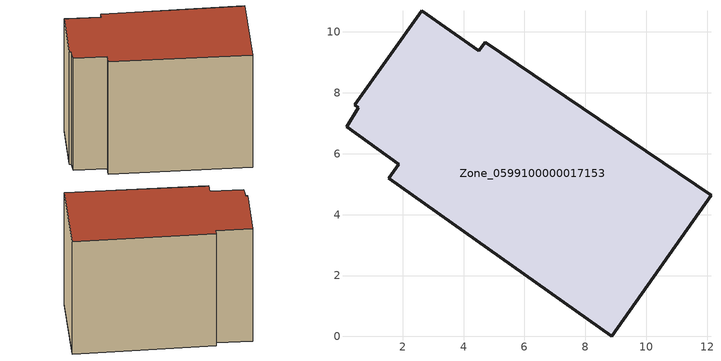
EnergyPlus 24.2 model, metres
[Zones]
Zone_0599100000017153
 floor ground (C_G): 0.16,6.88 0.54,7.5 0.43,7.6 2.63,10.71 4.51,9.38 4.71,9.67 12.13,4.65 8.87,0 1.54,5.19 1.88,5.66 z0
 wall outside (C_F): 4.51,9.38 2.63,10.71 0.43,7.6 0.54,7.5 0.16,6.88 1.88,5.66 1.54,5.19 8.87,0 12.13,4.65 4.71,9.67 4.51,9.38 z0:8.22
 roof outside (C_R): 0.54,7.5 0.16,6.88 1.88,5.66 1.54,5.19 8.87,0 12.13,4.65 4.71,9.67 4.51,9.38 2.63,10.71 0.43,7.6 z8.22
[BUILDING]
Pand.0599100000017153: North Axis=0; Terrain=City; Loads Convergence Tolerance Value=0.04; Temperature Convergence Tolerance Value=0.4; Solar Distribution=FullExterior; Maximum Number of Warmup Days=25; Minimum Number of Warmup Days=1
[Site:Location]
Rotterdam.The.Hague.AP_ZH_NLD Design_Conditions: Latitude=51.96; Longitude=4.45; Time Zone=1; Elevation=-4.5
[SITE:GROUNDTEMPERATURE:BUILDINGSURFACE]
18, 18, 18, 18, 18, 18, 18, 18, 18, 18, 18, 18
[MATERIAL] Thermal Absorptance=0.9; Solar Absorptance=0.7; Visible Absorptance=0.7
Name | Roughness | Thickness | Conductivity | Density | Specific Heat
G.TC.1975-1991 | MediumSmooth | 0.15 | 0.288461 | 540 | 1210
F.TC.1975-1991 | Rough | 0.3 | 0.230769 | 1920 | 840
R.TC.1975-1991 | MediumRough | 0.2 | 0.153846 | 1500 | 1000
[CONSTRUCTION]
C_G: G.TC.1975-1991
C_F: F.TC.1975-1991
C_R: R.TC.1975-1991
[ZONE]
Zone_0599100000017153: Type=1; Multiplier=1; Ceiling Height=Autocalculate; Volume=Autocalculate; Floor Area=autocalculate; Part of Total Floor Area=Yes
[ZONEINFILTRATION:DESIGNFLOWRATE]
Infil_Zone_0599100000017153: Zone or ZoneList or Space or SpaceList=Zone_0599100000017153; Schedule=AlwaysOn; Design Flow Rate Calculation Method=Flow/Area; Flow Rate per Floor Area=0.003; Constant Term Coefficient=1; Temperature Term Coefficient=0; Velocity Term Coefficient=0; Velocity Squared Term Coefficient=0
[HVACTEMPLATE:ZONE:IDEALLOADSAIRSYSTEM]
Zone_0599100000017153: Maximum Heating Supply Air Temperature=50; Minimum Cooling Supply Air Temperature=13; Maximum Heating Supply Air Humidity Ratio=0.0156; Minimum Cooling Supply Air Humidity Ratio=0.0077; Heating Limit=NoLimit; Cooling Limit=NoLimit; Dehumidification Control Type=ConstantSensibleHeatRatio; Cooling Sensible Heat Ratio=0.7; Dehumidification Setpoint=60; Humidification Control Type=None; Humidification Setpoint=30; Outdoor Air Method=None; Outdoor Air Flow Rate per Person=0.00944; Outdoor Air Flow Rate per Zone Floor Area=0; Outdoor Air Flow Rate per Zone=0; Demand Controlled Ventilation Type=None; Outdoor Air Economizer Type=NoEconomizer; Heat Recovery Type=None; Sensible Heat Recovery Effectiveness=0.7; Latent Heat Recovery Effectiveness=0.65
[ZONECONTROL:THERMOSTAT]
ThermostatControl_Zone_0599100000017153: Zone or ZoneList=Zone_0599100000017153; Control Type Schedule=DualSetpointControlType; Control 1=Thermostat_Zone_0599100000017153; Temperature Difference Between Cutout And Setpoint=0
[THERMOSTATSETPOINT:DUALSETPOINT]
Thermostat_Zone_0599100000017153: Heating Setpoint Temperature Schedule=HeatingSetpoint_Zone_0599100000017153; Cooling Setpoint Temperature Schedule=CoolingSetpoint_Zone_0599100000017153
[SCHEDULE:COMPACT]
HeatingSetpoint_Zone_0599100000017153: Through: 12/31, For: AllDays, Until: 24:00, 21
CoolingSetpoint_Zone_0599100000017153: Through: 12/31, For: AllDays, Until: 24:00, 24
DualSetpointControlType: Through: 12/31, For: AllDays, Until: 24:00, 4
AlwaysOn: Through: 12/31, For: AllDays, Until: 24:00, 1
